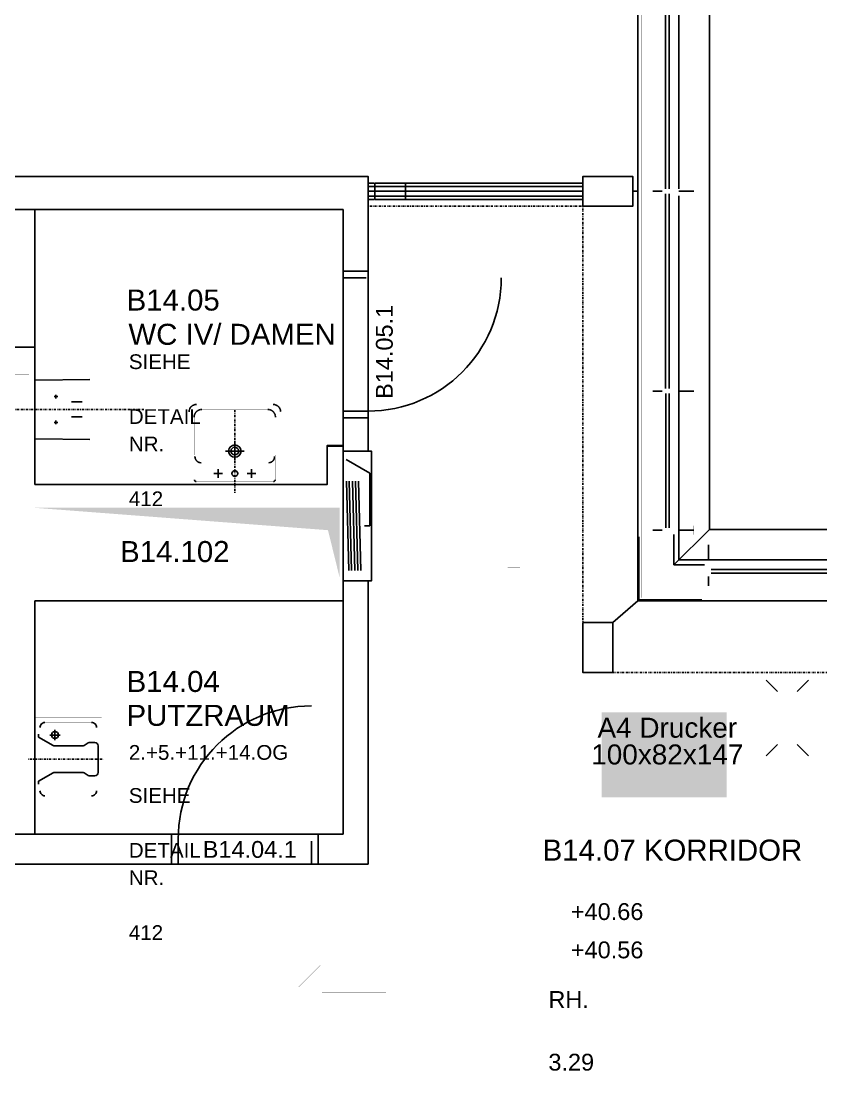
# Model space of a CAD drawing. Extents: x 7690 to 8871, y -6511 to -5312.
# Drawn here: x 8284.9 to 8473.8, y -5793.9 to -5540.9 of the extents above; entities that cross this region are included whole.
import ezdxf
from ezdxf.enums import TextEntityAlignment as Align

# ---------------------------------------------------------------- set-up
doc = ezdxf.new("R2010")
doc.units = 0
doc.header["$MEASUREMENT"] = 0
for name, pattern in [('DASHES', [0.75, 0.5, -0.25]), ('DOT_DASH', [1, 0, -0.25, 0.5, -0.25]), ('LONG_DASHES', [1.5, 1, -0.5]), ('SHORT_DASHES', [0.375, 0.25, -0.125])]:
    doc.linetypes.add(name, pattern=pattern)
doc.layers.get('0').update_dxf_attribs({"linetype": 'CONTINUOUS'})
for name, color, linetype in [('A-ALLG-BESCHRIFTUNG_10', 7, 'CONTINUOUS'), ('A-NEU-AUSSPARUNG', 7, 'CONTINUOUS'), ('A-NEU-BÜROTRENNWAND-FEIN', 7, 'CONTINUOUS'), ('A-NEU-BÜROTRENNWAND-GROB', 7, 'CONTINUOUS'), ('A-NEU-GRUNDRISS', 7, 'CONTINUOUS'), ('A-NEU-MOEBLIERUNG', 7, 'CONTINUOUS'), ('A-NEU-TÜRPOSITIONEN', 7, 'CONTINUOUS'), ('A-NEU-WAND-BACKSTEIN', 7, 'CONTINUOUS'), ('A-NEU-WAND-BETON', 7, 'CONTINUOUS'), ('A-NEU-WAND-DAEMMUNG', 7, 'CONTINUOUS'), ('A-NEU-WANDERDBEBEN', 7, 'CONTINUOUS'), ('BWZ121_GF-POLYGON', 7, 'CONTINUOUS'), ('BWZ122_NGF-POLYGON', 7, 'CONTINUOUS'), ('FM_OBJEKT_GESCHOSS', 7, 'CONTINUOUS'), ('FM_OBJEKT_INFORMATIK', 7, 'CONTINUOUS'), ('FM_OBJEKT_MOEBEL', 7, 'CONTINUOUS'), ('FM_OBJEKT_RAUM', 7, 'CONTINUOUS'), ('FM_OBJEKT_SICHERHEIT', 7, 'CONTINUOUS'), ('Z1_POLYGONE_FLÄCHENNACHWEIS', 7, 'CONTINUOUS')]:
    doc.layers.add(name, color=color, linetype=linetype)
doc.styles.add('ARIAL', font='ARIAL')

# ---------------------------------------------------------------- blocks, each defined once
blk = doc.blocks.new('*D22')
at = {"layer": 'FM_OBJEKT_GESCHOSS', "color": 250, "linetype": 'Continuous', "const_width": 0.00174}
blk.add_lwpolyline([(8161.6821, -6162.5566), (8161.6821, -6493.2646), (8778.2168, -6493.2646), (8778.2168, -5660.9834), (8447.5059, -5660.9834), (8447.5059, -5330.3032), (7830.9731, -5330.2744), (7830.9746, -5767.6758), (7720.7378, -5767.6758), (7720.7378, -5751.9277), (7704.9897, -5751.9277), (7704.9897, -5767.6758), (7720.7378, -5767.6758), (7720.7378, -5767.6758), (7830.9746, -5767.6758), (7830.9746, -6162.5566), (8161.6821, -6162.5566), (8246.5254, -6081.0605), (8246.5254, -6073.5806), (8330.5762, -6073.5806), (8330.5762, -6081.0605), (8246.5254, -6081.0605)], close=True, dxfattribs=at)
blk = doc.blocks.new('*D72')
at = {"layer": 'A-NEU-GRUNDRISS', "color": 250, "linetype": 'Continuous'}
for p, q in [((8434.3535, -5525.9399), (8436.3223, -5525.9399)), ((8440.2598, -5525.9404), (8443.8145, -5525.9404)), ((8447.502, -5581.0581), (8447.502, -5525.9404)), ((8430.5742, -5579.4834), (8430.5742, -5527.5146)), ((8437.1465, -5580.4678), (8437.1465, -5526.5308)), ((8437.9727, -5580.4678), (8437.9727, -5526.5308)), ((8440.2598, -5526.9331), (8440.2598, -5580.4678))]:
    blk.add_line(p, q, dxfattribs=at)
at = {"layer": 'A-NEU-GRUNDRISS', "color": 250, "linetype": 'Continuous', "const_width": 0.00174}
for points in [[(8430.5742, -5527.5146), (8430.5742, -5524.3652), (8435.6934, -5524.3652), (8435.6934, -5527.5146)], [(8436.3223, -5526.334), (8436.3223, -5525.5464), (8438.7793, -5525.5464), (8438.7793, -5526.334)], [(8439.0781, -5526.9331), (8439.0781, -5524.9463), (8440.2598, -5524.9463), (8440.2598, -5526.9331)], [(8442.0625, -5527.0132), (8442.0625, -5524.8672), (8443.8145, -5524.8672), (8443.8145, -5527.0132)], [(8436.3242, -5580.4678), (8436.3242, -5526.5308), (8438.8027, -5526.5308), (8438.8027, -5580.4678)]]:
    blk.add_lwpolyline(points, close=True, dxfattribs=at)
blk = doc.blocks.new('*D74')
at = {"layer": 'A-NEU-GRUNDRISS', "color": 250, "linetype": 'Continuous'}
for p, q in [((8434.1172, -5581.0581), (8436.3223, -5581.0581)), ((8437.1465, -5627.7119), (8437.1465, -5581.6489)), ((8437.9727, -5627.7119), (8437.9727, -5581.6489)), ((8440.2598, -5581.0581), (8443.8145, -5581.0581)), ((8447.502, -5660.98), (8447.502, -5581.0581)), ((8430.5742, -5677.9067), (8430.5742, -5582.6328)), ((8440.2578, -5668.2231), (8440.2598, -5582.0903)), ((8434.1172, -5628.3022), (8436.3223, -5628.3022)), ((8437.1719, -5628.8926), (8437.1719, -5660.5859)), ((8437.998, -5628.8926), (8437.998, -5660.5859)), ((8440.2598, -5628.3022), (8443.8145, -5628.3022)), ((8434.1152, -5661.189), (8436.3223, -5661.1895)), ((8439.0762, -5669.4043), (8447.502, -5660.98)), ((8439.0762, -5662.7607), (8439.0762, -5662.1826)), ((8440.2598, -5661.1895), (8443.8125, -5661.1895)), ((8525.0645, -5660.98), (8447.502, -5660.98)), ((8447.291, -5668.2231), (8447.291, -5664.6689)), ((8477.8203, -5668.2227), (8477.8203, -5664.6675)), ((8524.4727, -5668.2231), (8440.2578, -5668.2231)), ((8445.7148, -5669.4043), (8446.2969, -5669.4043)), ((8447.291, -5674.3662), (8447.291, -5672.1606)), ((8447.8809, -5670.5068), (8477.1895, -5670.5068)), ((8447.8809, -5671.334), (8477.1895, -5671.334)), ((8477.8203, -5674.3647), (8477.8203, -5672.1606)), ((8524.4727, -5670.5088), (8478.4102, -5670.5088)), ((8524.4727, -5671.3354), (8478.4102, -5671.3354)), ((8523.4902, -5677.9067), (8430.5742, -5677.9067))]:
    blk.add_line(p, q, dxfattribs=at)
at = {"layer": 'A-NEU-GRUNDRISS', "color": 250, "linetype": 'Continuous', "const_width": 0.00174}
for points in [[(8430.5742, -5579.4834), (8435.6934, -5579.4834), (8435.6934, -5582.6328), (8430.5742, -5582.6328)], [(8436.3223, -5580.6646), (8438.7793, -5580.6646), (8438.7793, -5581.4521), (8436.3223, -5581.4521)], [(8436.3242, -5581.6489), (8438.8027, -5581.6489), (8438.8027, -5627.7119), (8436.3242, -5627.7119)], [(8439.0781, -5580.0645), (8440.2598, -5580.0645), (8440.2598, -5582.0508), (8439.0781, -5582.0508)], [(8442.0625, -5579.9854), (8443.8145, -5579.9854), (8443.8145, -5582.1313), (8442.0625, -5582.1313)], [(8430.5762, -5626.7275), (8435.6934, -5626.7275), (8435.6934, -5629.877), (8430.5762, -5629.877)], [(8442.0625, -5627.1963), (8443.8145, -5627.1963), (8443.8145, -5629.3423), (8442.0625, -5629.3423)], [(8436.3223, -5627.9087), (8438.7793, -5627.9087), (8438.7793, -5628.6958), (8436.3223, -5628.6958)], [(8436.3457, -5628.8926), (8438.8027, -5628.8926), (8438.8027, -5660.5859), (8436.3457, -5660.5859)], [(8439.0781, -5627.3086), (8440.2598, -5627.3086), (8440.2598, -5629.2949), (8439.0781, -5629.2949)], [(8430.5723, -5659.6143), (8435.6895, -5659.6143), (8435.6895, -5662.7637), (8430.5723, -5662.7637)], [(8442.0605, -5660.1167), (8443.8125, -5660.1167), (8443.8125, -5662.2627), (8442.0605, -5662.2627)], [(8436.3223, -5660.7954), (8438.7793, -5660.7954), (8438.7793, -5661.5825), (8436.3223, -5661.5825)], [(8439.0762, -5660.1963), (8440.2578, -5660.1963), (8440.2578, -5662.1826), (8439.0762, -5662.1826)], [(8446.2168, -5664.6689), (8448.3633, -5664.6689), (8448.3633, -5666.4209), (8446.2168, -5666.4209)], [(8476.7461, -5664.6675), (8478.8926, -5664.6675), (8478.8926, -5666.4194), (8476.7461, -5666.4194)], [(8446.2969, -5668.2231), (8448.2832, -5668.2231), (8448.2832, -5669.4043), (8446.2969, -5669.4043)], [(8446.8965, -5669.7021), (8447.6836, -5669.7021), (8447.6836, -5672.1606), (8446.8965, -5672.1606)], [(8447.8809, -5669.6802), (8477.1895, -5669.6802), (8477.1895, -5672.1606), (8447.8809, -5672.1606)], [(8476.8262, -5668.2231), (8478.8125, -5668.2231), (8478.8125, -5669.4043), (8476.8262, -5669.4043)], [(8477.4258, -5669.7021), (8478.2129, -5669.7021), (8478.2129, -5672.1606), (8477.4258, -5672.1606)], [(8478.4102, -5669.6802), (8524.4727, -5669.6802), (8524.4727, -5672.1582), (8478.4102, -5672.1582)], [(8445.7148, -5672.791), (8448.8652, -5672.791), (8448.8652, -5677.9072), (8445.7148, -5677.9072)], [(8476.2441, -5672.7886), (8479.3945, -5672.7886), (8479.3945, -5677.9067), (8476.2441, -5677.9067)]]:
    blk.add_lwpolyline(points, close=True, dxfattribs=at)
at = {"layer": 'A-NEU-WAND-DAEMMUNG', "color": 250, "linetype": 'Continuous'}
for p, q in [((8430.8086, -5677.6719), (8430.8086, -5662.7637)), ((8439.0762, -5669.4043), (8439.0762, -5662.7637)), ((8439.0762, -5669.4043), (8445.7148, -5669.4043)), ((8430.8086, -5677.6719), (8445.7148, -5677.6719))]:
    blk.add_line(p, q, dxfattribs=at)
blk = doc.blocks.new('*D78')
at = {"layer": 'A-NEU-GRUNDRISS', "color": 250, "linetype": 'Continuous', "const_width": 0.00174}
blk.add_lwpolyline([(8353.4102, -5702.7119), (8353.4102, -5734.667)], dxfattribs=at)
at = {"layer": 'A-NEU-GRUNDRISS', "color": 250, "linetype": 'Continuous'}
blk.add_arc((8353.4102, -5734.208), 31.496, 90, 180, dxfattribs=at)
blk = doc.blocks.new('*D77')
at = {"layer": 'A-NEU-GRUNDRISS', "color": 250, "linetype": 'Continuous'}
for p, q in [((8321.9141, -5734.667), (8321.9141, -5734.208)), ((8321.9141, -5734.667), (8321.9141, -5740.1143)), ((8353.4102, -5734.667), (8353.4102, -5740.1143))]:
    blk.add_line(p, q, dxfattribs=at)
at = {"color": 0, "linetype": 'ByBlock'}
blk.add_blockref('*D78', (0, 0), dxfattribs=at)
blk = doc.blocks.new('*D86')
at = {"layer": 'A-NEU-GRUNDRISS', "color": 250, "linetype": 'Continuous', "const_width": 0.00174}
blk.add_lwpolyline([(8398.291, -5601.5303), (8366.3379, -5601.5303)], dxfattribs=at)
at = {"layer": 'A-NEU-GRUNDRISS', "color": 250, "linetype": 'Continuous'}
blk.add_arc((8366.7949, -5601.5303), 31.496, 270, 0, dxfattribs=at)
blk = doc.blocks.new('*D85')
at = {"layer": 'A-NEU-GRUNDRISS', "color": 250, "linetype": 'Continuous'}
for p, q in [((8366.3379, -5601.5303), (8360.8906, -5601.5303)), ((8366.3379, -5633.0264), (8360.8906, -5633.0264)), ((8366.3379, -5633.0264), (8366.7949, -5633.0264))]:
    blk.add_line(p, q, dxfattribs=at)
at = {"color": 0, "linetype": 'ByBlock'}
blk.add_blockref('*D86', (0, 0), dxfattribs=at)
blk = doc.blocks.new('*D90')
at = {"layer": 'A-NEU-AUSSPARUNG', "color": 250, "linetype": 'DASHES', "const_width": 0.00174}
blk.add_lwpolyline([(8287.0723, -5655.0752), (8360.8906, -5655.0752), (8360.8906, -5673.1846), (8287.0723, -5673.1846)], close=True, dxfattribs=at)
at = {"layer": 'A-NEU-AUSSPARUNG', "color": 250, "linetype": 'Continuous'}
blk.add_solid([(8287.0723, -5655.8154), (8360.0664, -5655.8154), (8357.3301, -5661.1768), (8360.0664, -5672.3174)], dxfattribs=at)
blk = doc.blocks.new('*D92')
at = {"layer": 'A-NEU-MOEBLIERUNG', "color": 250, "linetype": 'Continuous'}
for p, q in [((8288.0566, -5639.4453), (8288.0566, -5625.8208)), ((8288.207, -5625.7026), (8301.0098, -5625.5464)), ((8293.4297, -5629.582), (8292.5703, -5629.582)), ((8293, -5630.0249), (8293, -5629.1387)), ((8299.1797, -5630.8613), (8296.7148, -5630.8613)), ((8281.4414, -5632.6328), (8281.4414, -5632.6318)), ((8299.1797, -5634.4048), (8296.7148, -5634.4048)), ((8293.4297, -5635.6841), (8292.5703, -5635.6841)), ((8293, -5636.127), (8293, -5635.2412)), ((8301.0098, -5639.7197), (8288.207, -5639.6025))]:
    blk.add_line(p, q, dxfattribs=at)
at = {"layer": 'A-NEU-MOEBLIERUNG', "color": 250, "linetype": 'DOT_DASH'}
blk.add_line((8282.2695, -5632.6328), (8313.7656, -5632.6328), dxfattribs=at)
at = {"layer": 'A-NEU-MOEBLIERUNG', "color": 250, "linetype": 'SHORT_DASHES', "const_width": 0.0139}
blk.add_lwpolyline([(8281.0488, -5640.9009), (8281.0488, -5624.3652), (8286.6777, -5624.3652), (8286.6777, -5640.9009)], close=True, dxfattribs=at)
blk = doc.blocks.new('*D94')
at = {"layer": 'A-NEU-MOEBLIERUNG', "color": 250, "linetype": 'Continuous', "const_width": 0.0139}
for points in [[(8289.2363, -5707.8291), (8289.2363, -5722.79)], [(8301.4414, -5706.6494), (8290.418, -5706.6494)], [(8302.623, -5722.79), (8302.623, -5707.8291)], [(8290.418, -5723.9717), (8301.4414, -5723.9717)]]:
    blk.add_lwpolyline(points, dxfattribs=at)
at = {"layer": 'A-NEU-MOEBLIERUNG', "color": 250, "linetype": 'Continuous'}
for centre, start, end in [((8290.418, -5707.8291), 89.999954, 180.00005), ((8301.4414, -5707.8291), 359.99996, 90.000046), ((8290.418, -5722.79), 179.99995, 270.00003), ((8301.4414, -5722.79), 269.99995, 0.000043)]:
    blk.add_arc(centre, 1.1811, start, end, dxfattribs=at)
blk = doc.blocks.new('*D93')
at = {"layer": 'A-NEU-MOEBLIERUNG', "color": 250, "linetype": 'Continuous'}
for p, q in [((8288.9199, -5709.3975), (8288.9199, -5710.085)), ((8288.9199, -5710.085), (8292.332, -5712.0557)), ((8294, -5709.6025), (8291.5605, -5709.6025)), ((8292.7793, -5708.3818), (8292.7793, -5710.8213)), ((8292.7266, -5712.1611), (8299.2773, -5712.1611)), ((8299.6719, -5712.0557), (8300.6699, -5711.4795)), ((8301.0645, -5711.374), (8302.1797, -5711.374)), ((8302.9668, -5718.46), (8302.9668, -5712.1611)), ((8288.9199, -5720.5361), (8292.332, -5718.5654)), ((8288.9199, -5720.5361), (8288.9199, -5721.2236)), ((8292.7266, -5718.46), (8299.2773, -5718.46)), ((8299.6719, -5718.5654), (8300.6699, -5719.1416)), ((8301.0645, -5719.2471), (8302.1797, -5719.2471))]:
    blk.add_line(p, q, dxfattribs=at)
at = {"layer": 'A-NEU-MOEBLIERUNG', "color": 250, "linetype": 'DOT_DASH'}
blk.add_line((8286.5605, -5715.3096), (8304.1777, -5715.3096), dxfattribs=at)
at = {"layer": 'A-NEU-MOEBLIERUNG', "color": 250, "linetype": 'Continuous', "const_width": 0.0139}
for points in [[(8303.8047, -5725.1533), (8303.8047, -5705.4678), (8288.0566, -5705.4678), (8288.0566, -5725.1533)], [(8289.0977, -5710.085), (8289.0977, -5709.3975), (8288.7422, -5709.3975), (8288.7422, -5710.085)], [(8289.0977, -5721.2236), (8289.0977, -5720.5361), (8288.7422, -5720.5361), (8288.7422, -5721.2236)]]:
    blk.add_lwpolyline(points, close=True, dxfattribs=at)
at = {"layer": 'A-NEU-MOEBLIERUNG', "color": 250, "linetype": 'Continuous'}
blk.add_circle((8292.7793, -5709.6025), 0.8268, dxfattribs=at)
for centre, start, end in [((8292.7266, -5711.374), 240, 270), ((8299.2773, -5711.374), 270, 300), ((8301.0645, -5712.1611), 90, 120), ((8302.1797, -5712.1611), 0, 90), ((8292.7266, -5719.2471), 90, 120), ((8299.2773, -5719.2471), 60, 90), ((8301.0645, -5718.46), 240, 270), ((8302.1797, -5718.46), 270, 0)]:
    blk.add_arc(centre, 0.7874, start, end, dxfattribs=at)
at = {"color": 0, "linetype": 'ByBlock'}
blk.add_blockref('*D94', (0, 0), dxfattribs=at)
blk = doc.blocks.new('*D95')
at = {"layer": 'A-NEU-MOEBLIERUNG', "color": 250, "linetype": 'DASHES', "const_width": 0.0139}
for points in [[(8305.8516, -5645.626), (8317.6621, -5645.626), (8317.6621, -5646.8057), (8305.8516, -5646.8057)], [(8305.8516, -5646.8057), (8307.0313, -5646.8057), (8307.0313, -5650.3506), (8305.8516, -5650.3506)], [(8316.4805, -5645.626), (8317.6621, -5645.626), (8317.6621, -5650.3506), (8316.4805, -5650.3506)]]:
    blk.add_lwpolyline(points, close=True, dxfattribs=at)
blk = doc.blocks.new('*D97')
at = {"layer": 'A-NEU-MOEBLIERUNG', "color": 250, "linetype": 'Continuous', "const_width": 0.0139}
for points in [[(8325.8848, -5643.8174), (8325.8848, -5643.8281)], [(8325.8887, -5643.8921), (8325.8906, -5643.9233)], [(8325.9082, -5644.0479), (8325.9121, -5644.0688)], [(8325.9551, -5644.2271), (8325.9551, -5644.2275)], [(8326.0137, -5644.3784), (8326.0137, -5644.3789)], [(8326.0879, -5644.5215), (8326.0898, -5644.5215)], [(8326.1777, -5644.6543), (8326.1777, -5644.6543)], [(8326.3984, -5644.8862), (8326.4141, -5644.8989)], [(8344.0742, -5644.9829), (8344.0742, -5644.9829)], [(8344.3184, -5644.7764), (8344.332, -5644.7617)], [(8344.4805, -5644.5728), (8344.4805, -5644.5723)], [(8344.541, -5644.4692), (8344.5605, -5644.4336)], [(8344.6523, -5644.2085), (8344.6523, -5644.2075)], [(8344.6836, -5644.0889), (8344.6914, -5644.0479)], [(8344.709, -5643.9233), (8344.7129, -5643.8921)], [(8344.7168, -5643.8281), (8344.7168, -5643.8174)], [(8326.6113, -5645.0361), (8326.6113, -5645.0361)], [(8326.7168, -5645.0923), (8326.7539, -5645.1094)], [(8326.9863, -5645.1885), (8326.9863, -5645.1885)], [(8327.1074, -5645.2134), (8327.1602, -5645.2207)], [(8327.2656, -5645.23), (8327.2969, -5645.231)], [(8327.3398, -5645.2314), (8343.2598, -5645.2314)], [(8343.3027, -5645.231), (8343.3359, -5645.23)], [(8343.4414, -5645.2207), (8343.4727, -5645.2163)], [(8343.6348, -5645.1831), (8343.6348, -5645.1831)], [(8343.7891, -5645.1323), (8343.791, -5645.1323)], [(8343.9375, -5645.0654), (8343.9375, -5645.0649)]]:
    blk.add_lwpolyline(points, dxfattribs=at)
at = {"layer": 'A-NEU-MOEBLIERUNG', "color": 250, "linetype": 'Continuous'}
for centre, radius, start, end in [((8327.3691, -5643.7749), 1.4863, 180, 181.65068), ((8326.9902, -5643.7964), 1.1072, 181.65068, 184.96121), ((8326.9844, -5643.8281), 1.0972, 184.96121, 191.55713), ((8327.3203, -5643.7813), 1.4365, 191.55713, 198.08508), ((8327.3242, -5643.7808), 1.4401, 198.08508, 204.52809), ((8327.332, -5643.7778), 1.4484, 204.52809, 210.88902), ((8327.3398, -5643.7734), 1.4575, 210.88902, 217.18358), ((8327.3457, -5643.7695), 1.4641, 217.18358, 223.43974), ((8327.3477, -5643.7681), 1.4663, 223.43974, 229.68803), ((8327.123, -5644.0625), 1.0974, 229.68634, 235.95769), ((8327.7305, -5643.1636), 2.1821, 235.95769, 239.11383), ((8343.2578, -5643.772), 1.4613, 304.04242, 310.31403), ((8343.2539, -5643.7671), 1.4674, 310.31403, 316.55789), ((8343.5352, -5644.0063), 1.0988, 316.55975, 322.81418), ((8342.666, -5643.3477), 2.1886, 322.81418, 325.95642), ((8343.5762, -5643.9619), 1.091, 325.95642, 332.28021), ((8343.5957, -5643.9268), 1.089, 332.28021, 338.68005), ((8342.6035, -5643.5391), 2.1553, 338.68005, 341.91626), ((8343.625, -5643.8721), 1.0806, 341.91626, 348.44342), ((8343.6172, -5643.8281), 1.0974, 348.44342, 355.0361), ((8343.6094, -5643.7964), 1.1065, 355.0361, 358.349), ((8343.2305, -5643.7749), 1.486, 358.34898, 0), ((8327.1699, -5644.1025), 1.0878, 239.11383, 245.47339), ((8327.2051, -5644.1196), 1.0877, 245.47339, 251.91467), ((8327.5371, -5643.1079), 2.1519, 251.91467, 255.17311), ((8327.2637, -5644.1421), 1.0823, 255.17311, 261.73788), ((8327.291, -5644.312), 0.9184, 261.73788, 268.35208), ((8327.3398, -5643.7427), 1.4888, 268.35208, 270), ((8343.2598, -5643.7402), 1.491, 270, 271.6452), ((8343.3086, -5644.3125), 0.9177, 271.6452, 278.26566), ((8343.2656, -5643.7935), 1.4377, 278.26566, 284.83246), ((8343.2676, -5643.7935), 1.4374, 284.83246, 291.3183), ((8343.2656, -5643.7871), 1.444, 291.3183, 297.71848), ((8343.2617, -5643.7788), 1.4533, 297.71848, 304.04242)]:
    blk.add_arc(centre, radius, start, end, dxfattribs=at)
blk = doc.blocks.new('*D98')
at = {"layer": 'A-NEU-MOEBLIERUNG', "color": 250, "linetype": 'Continuous', "const_width": 0.0139}
for points in [[(8325.7598, -5649.2695), (8325.7598, -5643.3813)], [(8344.8418, -5643.3813), (8344.8418, -5649.2695)], [(8325.7598, -5649.3047), (8325.7598, -5649.2896)], [(8325.7695, -5649.3589), (8325.7676, -5649.3535)], [(8325.7871, -5649.4141), (8325.7871, -5649.4141)], [(8325.8105, -5649.4658), (8325.8105, -5649.4653)], [(8325.8887, -5649.561), (8325.8809, -5649.5547)], [(8325.9492, -5649.6064), (8325.9492, -5649.6064)], [(8326.0273, -5649.6426), (8326.0176, -5649.6396)], [(8326.0977, -5649.6597), (8326.084, -5649.6572)], [(8326.1328, -5649.6631), (8326.1289, -5649.6626)], [(8344.4473, -5649.6636), (8326.1523, -5649.6636)], [(8344.4727, -5649.6626), (8344.4668, -5649.6631)], [(8344.5176, -5649.6572), (8344.502, -5649.6597)], [(8344.5742, -5649.6426), (8344.5742, -5649.6431)], [(8344.627, -5649.6206), (8344.627, -5649.6206)], [(8344.6758, -5649.5908), (8344.6758, -5649.5908)], [(8344.7637, -5649.5054), (8344.7578, -5649.5127)], [(8344.8027, -5649.4399), (8344.8027, -5649.4404)], [(8344.832, -5649.3535), (8344.8281, -5649.3682)], [(8344.8398, -5649.2896), (8344.8398, -5649.3047)]]:
    blk.add_lwpolyline(points, dxfattribs=at)
at = {"layer": 'A-NEU-MOEBLIERUNG', "color": 250, "linetype": 'Continuous'}
for centre, radius, start, end in [((8326.1602, -5649.2695), 0.4012, 180, 182.88025), ((8326.0078, -5649.292), 0.2472, 182.88025, 194.39076), ((8326.3301, -5649.2148), 0.5782, 194.39076, 200.10844), ((8326.0625, -5649.313), 0.2937, 200.10844, 211.26982), ((8326.3164, -5649.1597), 0.59, 211.26982, 216.79073), ((8326.082, -5649.335), 0.2974, 216.79073, 227.71887), ((8326.1543, -5649.269), 0.3949, 227.71887, 238.70456), ((8326.1523, -5649.2734), 0.3901, 238.70456, 249.88403), ((8326.1289, -5649.3657), 0.2953, 249.88403, 261.32376), ((8326.1426, -5649.3662), 0.2971, 261.32376, 267.11829), ((8326.1523, -5649.2627), 0.4007, 267.11829, 270), ((8344.4473, -5649.2627), 0.4007, 270, 272.88168), ((8344.457, -5649.3662), 0.2969, 272.88168, 278.67899), ((8344.4727, -5649.3691), 0.2919, 278.67899, 290.09879), ((8344.375, -5649.0972), 0.581, 290.09879, 295.74567), ((8344.498, -5649.355), 0.2949, 295.74567, 306.80307), ((8344.3203, -5649.1162), 0.5927, 306.80307, 312.29221), ((8344.5195, -5649.335), 0.297, 312.29221, 323.22104), ((8344.4492, -5649.27), 0.3927, 323.22104, 334.289), ((8344.4531, -5649.2715), 0.3881, 334.289, 345.59546), ((8344.5938, -5649.292), 0.2468, 345.59546, 357.13034), ((8344.4375, -5649.2695), 0.4027, 357.13034, 0)]:
    blk.add_arc(centre, radius, start, end, dxfattribs=at)
blk = doc.blocks.new('*D99')
at = {"layer": 'A-NEU-MOEBLIERUNG', "color": 250, "linetype": 'Continuous', "const_width": 0.0139}
for points in [[(8325.6953, -5634.3682), (8325.6953, -5634.3325)], [(8325.6953, -5643.3813), (8325.6953, -5634.417)], [(8325.7051, -5634.2124), (8325.7109, -5634.1758)], [(8325.7461, -5633.9917), (8325.7461, -5633.9907)], [(8325.8008, -5633.8135), (8325.8008, -5633.813)], [(8325.8711, -5633.644), (8325.8711, -5633.6436)], [(8325.959, -5633.4839), (8325.959, -5633.4834)], [(8326.0645, -5633.3345), (8326.0645, -5633.3345)], [(8326.457, -5632.9609), (8326.457, -5632.9604)], [(8326.6113, -5632.8647), (8326.6113, -5632.8643)], [(8326.7754, -5632.7847), (8326.7773, -5632.7842)], [(8326.9492, -5632.7217), (8326.9512, -5632.7217)], [(8327.1309, -5632.6768), (8327.1543, -5632.6724)], [(8327.2969, -5632.6533), (8327.332, -5632.6504)], [(8327.4063, -5632.6465), (8327.418, -5632.646)], [(8327.4668, -5632.6455), (8327.4668, -5632.6455), (8343.1348, -5632.6455)], [(8343.1836, -5632.646), (8343.1953, -5632.6465)], [(8343.2676, -5632.6504), (8343.3027, -5632.6533)], [(8343.4453, -5632.6724), (8343.4688, -5632.6768)], [(8343.6504, -5632.7217), (8343.6504, -5632.7217)], [(8343.8242, -5632.7842), (8343.8242, -5632.7847)], [(8343.9883, -5632.8647), (8343.9883, -5632.8647)], [(8344.1426, -5632.9609), (8344.1445, -5632.9609)], [(8344.5371, -5633.3345), (8344.5371, -5633.3345)], [(8344.6406, -5633.4834), (8344.6406, -5633.4839)], [(8344.7285, -5633.6436), (8344.7285, -5633.644)], [(8344.8008, -5633.813), (8344.8008, -5633.8135)], [(8344.8535, -5633.9907), (8344.8555, -5633.9922)], [(8344.8906, -5634.1758), (8344.8945, -5634.2124)], [(8344.9043, -5634.3325), (8344.9063, -5634.3682)], [(8344.9063, -5634.417), (8344.9063, -5643.3813)]]:
    blk.add_lwpolyline(points, dxfattribs=at)
at = {"layer": 'A-NEU-MOEBLIERUNG', "color": 250, "linetype": 'Continuous'}
for centre, radius, start, end in [((8327.5078, -5634.417), 1.8141, 178.46426, 180), ((8326.8125, -5634.3623), 1.1172, 172.28444, 178.46425), ((8327.4453, -5634.4111), 1.7503, 166.14854, 172.28444), ((8327.4434, -5634.4092), 1.7479, 160.08069, 166.14854), ((8327.4492, -5634.4106), 1.7539, 154.08746, 160.08069), ((8327.459, -5634.4141), 1.7637, 148.16348, 154.08746), ((8327.4668, -5634.4194), 1.7737, 142.29425, 148.16348), ((8327.4727, -5634.4233), 1.7807, 136.45638, 142.29425), ((8327.4746, -5634.4258), 1.7839, 130.62631, 136.455), ((8327.4707, -5634.4209), 1.7776, 124.77566, 130.62631), ((8327.4648, -5634.4136), 1.7688, 118.88113, 124.77566), ((8327.4609, -5634.4043), 1.7585, 112.92357, 118.88113), ((8327.459, -5634.3965), 1.7501, 106.89259, 112.92357), ((8327.459, -5634.3936), 1.7477, 100.78878, 106.89259), ((8327.4063, -5633.9844), 1.3358, 94.632759, 100.78878), ((8327.4414, -5633.9927), 1.3466, 91.541054, 94.632759), ((8327.4668, -5634.4531), 1.8078, 90, 91.541054), ((8343.1348, -5634.4531), 1.8078, 88.458946, 90), ((8343.1582, -5633.9932), 1.3474, 85.368996, 88.458946), ((8343.1953, -5633.9844), 1.3354, 79.209099, 85.368996), ((8343.1406, -5634.394), 1.748, 73.106102, 79.209099), ((8343.1426, -5634.3965), 1.7504, 67.076057, 73.106102), ((8343.1387, -5634.4048), 1.7588, 61.119259, 67.076057), ((8343.1348, -5634.4141), 1.7692, 55.225784, 61.119259), ((8343.1289, -5634.4209), 1.7778, 49.375153, 55.225784), ((8343.127, -5634.4253), 1.7832, 43.545479, 49.376682), ((8343.127, -5634.4238), 1.7809, 37.708263, 43.545479), ((8343.1328, -5634.4194), 1.7736, 31.838589, 37.708263), ((8343.1426, -5634.4141), 1.7636, 25.914221, 31.838589), ((8343.1523, -5634.4106), 1.7537, 19.920197, 25.914221), ((8343.1582, -5634.4092), 1.7477, 13.851301, 19.920197), ((8343.1563, -5634.4111), 1.7501, 7.714594, 13.851301), ((8343.7871, -5634.3623), 1.1176, 1.538819, 7.714594), ((8343.0957, -5634.417), 1.8104, 0, 1.538819)]:
    blk.add_arc(centre, radius, start, end, dxfattribs=at)
blk = doc.blocks.new('*D100')
at = {"layer": 'A-NEU-MOEBLIERUNG', "color": 250, "linetype": 'Continuous', "const_width": 0.0139}
for points in [[(8324.7969, -5632.2017), (8324.7969, -5632.2021)], [(8325.2227, -5631.7759), (8325.2227, -5631.7759)], [(8325.3945, -5631.6685), (8325.3945, -5631.6689)], [(8325.5801, -5631.5811), (8325.5781, -5631.5815)], [(8325.7754, -5631.5146), (8325.7734, -5631.5151)], [(8326.0176, -5631.4658), (8325.9785, -5631.4717)], [(8326.1914, -5631.4526), (8326.1504, -5631.4536)], [(8344.3555, -5631.4517), (8326.2461, -5631.4517), (8326.2441, -5631.4517)], [(8344.4219, -5631.4531), (8344.4102, -5631.4526)], [(8344.5156, -5631.459), (8344.5039, -5631.458)], [(8344.6465, -5631.4756), (8344.6211, -5631.4717)], [(8344.8262, -5631.5151), (8344.8008, -5631.5083)], [(8345.0215, -5631.5815), (8345.0215, -5631.5811)], [(8345.2051, -5631.6689), (8345.2051, -5631.6685)], [(8345.377, -5631.7759), (8345.377, -5631.7759)], [(8345.8027, -5632.2021), (8345.8027, -5632.2017)], [(8324.4727, -5633.2236), (8324.4727, -5650.3496), (8346.127, -5650.3496), (8346.127, -5633.2236)], [(8324.4746, -5633.1563), (8324.4746, -5633.1694)], [(8324.4805, -5633.063), (8324.4805, -5633.0757)], [(8324.498, -5632.9316), (8324.4941, -5632.957)], [(8324.5371, -5632.752), (8324.5293, -5632.7773)], [(8324.6035, -5632.5571), (8324.6035, -5632.5581)], [(8324.6895, -5632.3735), (8324.6895, -5632.374)], [(8345.9102, -5632.374), (8345.9102, -5632.373)], [(8345.998, -5632.5581), (8345.998, -5632.5571)], [(8346.0645, -5632.7534), (8346.0645, -5632.752)], [(8346.1133, -5632.9966), (8346.1074, -5632.9565)], [(8346.127, -5633.1694), (8346.125, -5633.1299)]]:
    blk.add_lwpolyline(points, dxfattribs=at)
at = {"layer": 'A-NEU-MOEBLIERUNG', "color": 250, "linetype": 'Continuous'}
for centre, radius, start, end in [((8326.2422, -5633.2231), 1.7689, 144.73891, 151.28751), ((8326.25, -5633.2285), 1.7787, 138.24246, 144.73891), ((8326.2539, -5633.2324), 1.7841, 131.76537, 138.24236), ((8326.25, -5633.228), 1.7786, 125.26849, 131.76537), ((8326.2441, -5633.2202), 1.7691, 118.72097, 125.26849), ((8326.2402, -5633.2095), 1.7573, 112.09452, 118.72097), ((8326.2363, -5633.2012), 1.7483, 105.37659, 112.09452), ((8326.2383, -5633.2002), 1.7476, 98.570602, 105.37659), ((8326.1836, -5632.5693), 1.1158, 91.705772, 98.570602), ((8326.2441, -5633.2651), 1.8135, 90, 91.705772), ((8344.3555, -5633.2588), 1.8071, 88.288162, 90), ((8344.3828, -5632.7974), 1.3448, 84.851952, 88.288162), ((8344.3555, -5633.2363), 1.7842, 81.425354, 84.851952), ((8344.4492, -5632.7881), 1.3275, 74.626396, 81.425354), ((8344.3633, -5633.2007), 1.7482, 67.907944, 74.626396), ((8344.3613, -5633.2095), 1.7573, 61.281326, 67.907944), ((8344.3555, -5633.2202), 1.7691, 54.73341, 61.281326), ((8344.3496, -5633.2285), 1.7789, 48.237598, 54.73341), ((8344.3457, -5633.2324), 1.7843, 41.76112, 48.23745), ((8344.3496, -5633.2285), 1.7789, 35.264843, 41.76112), ((8344.3574, -5633.2236), 1.7693, 28.717903, 35.264843), ((8326.2813, -5633.2231), 1.8074, 178.29613, 180.00793), ((8325.8184, -5633.1963), 1.345, 174.85982, 178.29614), ((8326.2578, -5633.2227), 1.7844, 171.43315, 174.85982), ((8325.8105, -5633.1294), 1.3275, 164.63374, 171.43315), ((8326.2227, -5633.2153), 1.7481, 157.91475, 164.63374), ((8326.2305, -5633.2178), 1.7571, 151.28751, 157.91475), ((8344.3691, -5633.2183), 1.7576, 22.092047, 28.717903), ((8344.377, -5633.2158), 1.7486, 15.374761, 22.092047), ((8344.3789, -5633.2168), 1.748, 8.569515, 15.374761), ((8345.0098, -5633.1631), 1.1161, 1.705517, 8.569515), ((8344.3125, -5633.2236), 1.814, 0, 1.705517)]:
    blk.add_arc(centre, radius, start, end, dxfattribs=at)
blk = doc.blocks.new('*D96')
at = {"layer": 'A-NEU-MOEBLIERUNG', "color": 250, "linetype": 'DOT_DASH'}
blk.add_line((8335.3008, -5652.3179), (8335.3008, -5632.6328), dxfattribs=at)
at = {"layer": 'A-NEU-MOEBLIERUNG', "color": 250, "linetype": 'Continuous'}
for p, q in [((8335.3008, -5644.6875), (8335.3008, -5640.2637)), ((8337.5117, -5642.4756), (8333.0879, -5642.4756)), ((8331.3633, -5648.8237), (8331.3633, -5646.7568)), ((8339.2363, -5648.8237), (8339.2363, -5646.7568)), ((8330.3301, -5647.7905), (8332.3965, -5647.7905)), ((8338.2031, -5647.7905), (8340.2715, -5647.7905))]:
    blk.add_line(p, q, dxfattribs=at)
for centre, radius in [((8335.3008, -5642.4756), 1.4747), ((8335.3008, -5642.4756), 0.9055), ((8335.3008, -5647.7905), 0.6889)]:
    blk.add_circle(centre, radius, dxfattribs=at)
at = {"color": 0, "linetype": 'ByBlock'}
for name in ['*D100', '*D99', '*D98', '*D97']:
    blk.add_blockref(name, (0, 0), dxfattribs=at)
blk = doc.blocks.new('*D111')
at = {"layer": 'A-NEU-GRUNDRISS', "color": 250, "linetype": 'Continuous'}
for p, q in [((8367.1895, -5647.7061), (8361.6152, -5644.4878)), ((8362.2461, -5670.6992), (8361.6797, -5649.6147)), ((8362.8965, -5670.6992), (8362.3301, -5649.5972)), ((8363.6641, -5670.6992), (8363.0957, -5649.5972)), ((8364.3711, -5670.6992), (8363.8047, -5649.5972)), ((8365.0801, -5670.6992), (8364.5137, -5649.5972)), ((8367.1895, -5647.7061), (8367.1895, -5660.1484)), ((8365.9297, -5660.1484), (8367.1895, -5660.1484))]:
    blk.add_line(p, q, dxfattribs=at)
at = {"layer": 'A-NEU-GRUNDRISS', "color": 250, "linetype": 'Continuous', "const_width": 0.00174}
for points in [[(8359.7188, -5642.4756), (8367.5938, -5642.4756), (8367.5938, -5673.1841), (8359.7188, -5673.1841)], [(8361.6152, -5645.2749), (8360.041, -5645.2749), (8360.041, -5643.7002), (8361.6152, -5643.7002)], [(8361.6777, -5671.9595), (8360.7324, -5671.9595), (8360.7324, -5648.3374), (8361.6777, -5648.3374)], [(8365.457, -5670.6992), (8361.6777, -5670.6992), (8361.6777, -5649.5972), (8365.457, -5649.5972)], [(8366.4023, -5671.9595), (8365.457, -5671.9595), (8365.457, -5648.3374), (8366.4023, -5648.3374)]]:
    blk.add_lwpolyline(points, close=True, dxfattribs=at)
blk = doc.blocks.new('*D131')
at = {"layer": 'BWZ122_NGF-POLYGON', "color": 6, "linetype": 'Continuous', "const_width": 0.0139}
blk.add_lwpolyline([(8288.0566, -5733.0264), (8360.8906, -5733.0264), (8360.8906, -5677.9087), (8288.0566, -5677.9087)], close=True, dxfattribs=at)
blk = doc.blocks.new('*D132')
at = {"layer": 'BWZ122_NGF-POLYGON', "color": 6, "linetype": 'Continuous', "const_width": 0.0139}
blk.add_lwpolyline([(8288.0566, -5585.3892), (8288.0566, -5650.3496), (8357.1504, -5650.3496), (8357.1504, -5641.1411), (8360.8906, -5641.1411), (8360.8906, -5585.3892)], close=True, dxfattribs=at)
blk = doc.blocks.new('*D136')
at = {"layer": 'BWZ122_NGF-POLYGON', "color": 6, "linetype": 'Continuous', "const_width": 0.0139}
blk.add_lwpolyline([(8525.0645, -5677.9082), (8430.5742, -5677.9082), (8424.6699, -5683.0264), (8424.6699, -5694.8374), (8417.584, -5694.8374), (8417.584, -5683.0264), (8424.6699, -5683.0264), (8430.5742, -5677.9082), (8430.5742, -5581.0581), (8429.3926, -5581.0581), (8429.3926, -5584.6016), (8417.584, -5584.6016), (8417.582, -5581.0581), (8366.7969, -5581.0581), (8366.7969, -5599.9561), (8366.7969, -5634.6016), (8366.7969, -5642.4756), (8367.5938, -5642.4756), (8367.5938, -5673.1841), (8366.7969, -5673.1841), (8366.7969, -5740.1133), (8354.9844, -5740.1133), (8320.3398, -5740.1133), (8245.1426, -5740.1133)], dxfattribs=at)
blk = doc.blocks.new('*D139')
at = {"layer": 'BWZ122_NGF-POLYGON', "color": 6, "linetype": 'Continuous', "const_width": 0.0139}
blk.add_lwpolyline([(8194.3555, -5357.043), (8194.3574, -5347.2002), (8430.5762, -5347.1992), (8430.5762, -5357.043), (8429.3926, -5357.043), (8429.3926, -5364.1294), (8417.582, -5364.1294), (8417.582, -5357.043), (8429.3926, -5357.043), (8430.5762, -5357.043), (8430.5762, -5467.2788), (8429.3926, -5467.2788), (8429.3926, -5474.3657), (8417.582, -5474.3657), (8417.582, -5467.2788), (8429.3926, -5467.2788), (8430.5762, -5467.2788), (8430.5742, -5581.0581), (8429.3926, -5581.0581), (8429.3926, -5577.5151), (8417.582, -5577.5151), (8417.582, -5581.0581), (8366.7969, -5581.0581), (8366.7969, -5577.5151), (8197.8984, -5577.5151), (8197.8984, -5368.854), (8197.8984, -5357.043), (8194.3555, -5357.043)], close=True, dxfattribs=at)
blk = doc.blocks.new('*D148')
at = {"layer": 'BWZ122_NGF-POLYGON', "color": 6, "linetype": 'Continuous', "const_width": 0.0139}
blk.add_lwpolyline([(8185.6938, -5617.8691), (8288.0566, -5617.8691), (8288.0566, -5650.3496), (8357.1504, -5650.3496), (8357.1504, -5641.2944), (8360.8906, -5641.2944), (8360.8906, -5677.9087), (8288.0566, -5677.9087), (8288.0566, -5733.0264), (8276.2461, -5733.0264), (8276.2461, -5627.7119), (8185.6938, -5627.7119)], close=True, dxfattribs=at)
blk = doc.blocks.new('*D276')
at = {"layer": 'FM_OBJEKT_MOEBEL', "color": 250, "linetype": 'Continuous', "const_width": 0.00174}
blk.add_lwpolyline([(8417.8555, -5728.9209), (8457.2246, -5728.9209), (8457.2246, -5696.6377), (8417.8555, -5696.6377)], close=True, dxfattribs=at)
at = {"layer": 'FM_OBJEKT_MOEBEL', "color": 250, "linetype": 'Continuous', "style": 'ARIAL'}
for s, p in [('A4 Drucker', (8437.5391, -5710.2345)), ('100x82x147', (8437.54, -5716.5592))]:
    blk.add_text(s, height=4.72439, dxfattribs=at).set_placement(p, align=Align.CENTER)
blk = doc.blocks.new('*D278')
at = {"layer": 'FM_OBJEKT_MOEBEL', "color": 250, "linetype": 'Continuous'}
for p, q in [((8463.5801, -5699.3037), (8460.918, -5696.6421)), ((8468.2344, -5699.3037), (8470.8965, -5696.6421)), ((8463.5801, -5711.8311), (8460.918, -5714.4932)), ((8468.2344, -5711.8311), (8470.8965, -5714.4932))]:
    blk.add_line(p, q, dxfattribs=at)
at = {"layer": 'FM_OBJEKT_MOEBEL', "color": 250, "linetype": 'Continuous', "const_width": 0.00174}
for points in [[(8460.002, -5695.7251), (8471.8125, -5695.7251), (8471.8125, -5715.4102), (8460.002, -5715.4102)], [(8463.9395, -5699.6621), (8467.875, -5699.6621), (8467.875, -5711.4731), (8463.9395, -5711.4731)]]:
    blk.add_lwpolyline(points, close=True, dxfattribs=at)
blk = doc.blocks.new('*D294')
at = {"layer": 'FM_OBJEKT_MOEBEL', "color": 250, "linetype": 'Continuous', "const_width": 0.00174}
blk.add_lwpolyline([(8332.9355, -5559.7979), (8301.4395, -5559.7979), (8301.4395, -5575.5459), (8332.9355, -5575.5459)], close=True, dxfattribs=at)
blk = doc.blocks.new('*D295')
at = {"layer": 'FM_OBJEKT_MOEBEL', "color": 250, "linetype": 'Continuous', "const_width": 0.00174}
blk.add_lwpolyline([(8301.4375, -5559.7979), (8269.9414, -5559.7979), (8269.9414, -5575.5459), (8301.4375, -5575.5459)], close=True, dxfattribs=at)
blk = doc.blocks.new('*D326')
at = {"layer": 'FM_OBJEKT_SICHERHEIT', "color": 92, "linetype": 'Continuous', "const_width": 0.0139}
blk.add_lwpolyline([(8371.0527, -5770.5649), (8355.916, -5770.5649), (8359.5273, -5774.1641), (8355.4434, -5774.1641), (8350.416, -5769.1631), (8355.498, -5764.0815), (8359.5684, -5764.0815), (8355.9688, -5767.6802), (8371.0527, -5767.6802), (8371.0527, -5770.5649)], close=True, dxfattribs=at)
blk = doc.blocks.new('*D327')
at = {"layer": 'FM_OBJEKT_SICHERHEIT', "color": 92, "linetype": 'Continuous', "const_width": 0.0139}
blk.add_lwpolyline([(8402.7188, -5670.0024), (8402.7188, -5685.1396), (8406.3184, -5681.5269), (8406.3184, -5685.6113), (8401.3164, -5690.6392), (8396.2344, -5685.5571), (8396.2344, -5681.4863), (8399.834, -5685.0854), (8399.834, -5670.0024), (8402.7188, -5670.0024)], close=True, dxfattribs=at)
blk = doc.blocks.new('*D396')
at = {"layer": 'FM_OBJEKT_INFORMATIK', "color": 181, "linetype": 'Continuous'}
blk.add_solid([(8422.0254, -5704.2598), (8451.5508, -5704.2598), (8422.0254, -5724.3193), (8451.5508, -5724.3193)], dxfattribs=at)

msp = doc.modelspace()

# ---------------------------------------------------------------- linework, layer by layer
at = {"layer": 'A-ALLG-BESCHRIFTUNG_10', "color": 250, "linetype": 'Continuous', "const_width": 0.0139}
for points in [[(8408.9727, -5746.0186), (8436.5313, -5746.0186), (8436.5313, -5755.8613), (8408.9727, -5755.8613)], [(8408.9727, -5755.8613), (8436.5313, -5755.8613), (8436.5313, -5765.7036), (8408.9727, -5765.7036)]]:
    msp.add_lwpolyline(points, close=True, dxfattribs=at)
at = {"layer": 'A-NEU-BÜROTRENNWAND-FEIN', "color": 6, "linetype": 'Continuous'}
for p, q in [((8366.7969, -5579.1289), (8368.252, -5579.1289)), ((8366.7969, -5579.9165), (8366.7969, -5579.1289)), ((8368.3711, -5579.1289), (8375.5352, -5579.1289)), ((8368.3711, -5579.9165), (8368.3711, -5579.1289)), ((8375.6543, -5579.1289), (8411.166, -5579.1289)), ((8375.6543, -5579.9165), (8375.6543, -5579.1289)), ((8411.2832, -5579.1289), (8417.582, -5579.1289)), ((8417.582, -5579.9165), (8417.582, -5579.1289)), ((8366.7969, -5579.9165), (8368.252, -5579.9165)), ((8368.3711, -5579.9165), (8375.5352, -5579.9165)), ((8375.6543, -5579.9165), (8411.166, -5579.9165)), ((8411.2832, -5579.9165), (8417.582, -5579.9165)), ((8366.7969, -5582.2002), (8368.252, -5582.2002)), ((8366.7969, -5582.9873), (8366.7969, -5582.2002)), ((8366.7969, -5582.9873), (8368.252, -5582.9873)), ((8368.3711, -5582.2002), (8375.5352, -5582.2002)), ((8368.3711, -5582.9873), (8368.3711, -5582.2002)), ((8368.3711, -5582.9873), (8375.5352, -5582.9873)), ((8375.6543, -5582.2002), (8411.166, -5582.2002)), ((8375.6543, -5582.9873), (8375.6543, -5582.2002)), ((8375.6543, -5582.9873), (8411.166, -5582.9873)), ((8411.2832, -5582.2002), (8417.582, -5582.2002)), ((8411.2832, -5582.9873), (8417.582, -5582.9873)), ((8417.582, -5582.9873), (8417.582, -5582.2002))]:
    msp.add_line(p, q, dxfattribs=at)
at = {"layer": 'A-NEU-BÜROTRENNWAND-GROB', "color": 6, "linetype": 'Continuous'}
for p, q in [((8366.7969, -5579.9165), (8368.252, -5579.9165)), ((8366.7969, -5582.2002), (8366.7969, -5579.9165)), ((8368.3711, -5579.9165), (8375.5352, -5579.9165)), ((8368.3711, -5582.2002), (8368.3711, -5579.9165)), ((8375.6543, -5579.9165), (8411.166, -5579.9165)), ((8375.6543, -5582.2002), (8375.6543, -5579.9165)), ((8411.2832, -5579.9165), (8417.582, -5579.9165)), ((8417.582, -5582.2002), (8417.582, -5579.9165)), ((8366.7969, -5582.2002), (8368.252, -5582.2002)), ((8368.3711, -5582.2002), (8375.5352, -5582.2002)), ((8375.6543, -5582.2002), (8411.166, -5582.2002)), ((8411.2832, -5582.2002), (8417.582, -5582.2002))]:
    msp.add_line(p, q, dxfattribs=at)
at = {"layer": 'A-NEU-BÜROTRENNWAND-GROB', "color": 6, "linetype": 'Continuous', "const_width": 0.00174}
for points in [[(8368.3711, -5579.9165), (8369.1777, -5579.9165), (8369.1777, -5580.0347), (8368.3711, -5580.0347), (8368.3711, -5582.082), (8369.1777, -5582.082), (8369.1777, -5582.2002), (8368.3711, -5582.2002), (8368.3711, -5582.9873), (8368.252, -5582.9873), (8368.252, -5582.2002), (8367.4453, -5582.2002), (8367.4453, -5582.082), (8368.252, -5582.082), (8368.252, -5580.0347), (8367.4453, -5580.0347), (8367.4453, -5579.9165), (8368.252, -5579.9165), (8368.252, -5579.1289), (8368.3711, -5579.1289)], [(8375.6543, -5579.9165), (8376.4609, -5579.9165), (8376.4609, -5580.0347), (8375.6543, -5580.0347), (8375.6543, -5582.082), (8376.4609, -5582.082), (8376.4609, -5582.2002), (8375.6543, -5582.2002), (8375.6543, -5582.9873), (8375.5352, -5582.9873), (8375.5352, -5582.2002), (8374.7285, -5582.2002), (8374.7285, -5582.082), (8375.5352, -5582.082), (8375.5352, -5580.0347), (8374.7285, -5580.0347), (8374.7285, -5579.9165), (8375.5352, -5579.9165), (8375.5352, -5579.1289), (8375.6543, -5579.1289)], [(8411.2832, -5579.9165), (8412.0898, -5579.9165), (8412.0898, -5580.0347), (8411.2832, -5580.0347), (8411.2832, -5582.082), (8412.0898, -5582.082), (8412.0898, -5582.2002), (8411.2832, -5582.2002), (8411.2832, -5582.9873), (8411.166, -5582.9873), (8411.166, -5582.2002), (8410.3574, -5582.2002), (8410.3574, -5582.082), (8411.166, -5582.082), (8411.166, -5580.0347), (8410.3574, -5580.0347), (8410.3574, -5579.9165), (8411.166, -5579.9165), (8411.166, -5579.1289), (8411.2832, -5579.1289)]]:
    msp.add_lwpolyline(points, close=True, dxfattribs=at)
at = {"layer": 'A-NEU-GRUNDRISS', "color": 6, "linetype": 'DOT_DASH'}
for p, q in [((8417.584, -5584.6016), (8366.7969, -5584.6016)), ((8417.584, -5584.6016), (8366.7969, -5584.6016)), ((8417.584, -5694.8374), (8417.584, -5584.6016)), ((8417.584, -5694.8374), (8521.5195, -5694.8374))]:
    msp.add_line(p, q, dxfattribs=at)
at = {"layer": 'A-NEU-GRUNDRISS', "color": 6, "linetype": 'LONG_DASHES', "const_width": 0.00174}
msp.add_lwpolyline([(8762.0703, -6477.1196), (8177.8198, -6477.1196), (8177.8198, -6146.4116), (7847.1123, -6146.4116), (7847.1123, -5346.4131), (8431.3633, -5346.4131), (8431.3633, -5677.1211), (8762.0703, -5677.1211)], close=True, dxfattribs=at)
at = {"layer": 'A-NEU-GRUNDRISS', "color": 6, "linetype": 'Continuous', "const_width": 0.00174}
for points in [[(8287.0723, -5617.8691), (8288.0566, -5617.8691), (8288.0566, -5651.334), (8287.0723, -5651.334)], [(8357.1504, -5641.1411), (8358.1348, -5641.1411), (8358.1348, -5651.334), (8357.1504, -5651.334)], [(8357.1504, -5641.2944), (8357.1504, -5651.334), (8358.1348, -5651.334), (8358.1348, -5641.2944)], [(8358.1348, -5641.1411), (8360.8906, -5641.1411), (8360.8906, -5642.1255), (8358.1348, -5642.1255)], [(8288.0566, -5650.3496), (8357.1504, -5650.3496), (8357.1504, -5651.334), (8288.0566, -5651.334)], [(8287.0723, -5676.9243), (8288.0566, -5676.9243), (8288.0566, -5733.0264), (8287.0723, -5733.0264)], [(8288.0566, -5676.9243), (8360.8906, -5676.9243), (8360.8906, -5677.9087), (8288.0566, -5677.9087)]]:
    msp.add_lwpolyline(points, close=True, dxfattribs=at)
at = {"layer": 'A-NEU-MOEBLIERUNG', "color": 6, "linetype": 'DASHES', "const_width": 0.0139}
msp.add_lwpolyline([(8288.0566, -5619.4438), (8317.584, -5619.4438), (8317.584, -5620.625), (8288.0566, -5620.625)], close=True, dxfattribs=at)
at = {"layer": 'A-NEU-WAND-BACKSTEIN', "color": 6, "linetype": 'Continuous'}
for p, q in [((8283.1348, -5585.3892), (8288.0566, -5585.3892)), ((8288.0566, -5585.3892), (8288.0566, -5617.8691)), ((8185.6938, -5617.8691), (8288.0566, -5617.8691))]:
    msp.add_line(p, q, dxfattribs=at)
at = {"layer": 'A-NEU-WAND-BETON', "color": 6, "linetype": 'Continuous'}
for p, q in [((8217.1895, -5577.5151), (8327.4258, -5577.5151)), ((8417.582, -5577.5151), (8429.3926, -5577.5151)), ((8417.582, -5584.6016), (8417.582, -5577.5151)), ((8429.3926, -5584.6016), (8429.3926, -5577.5151)), ((8217.1895, -5585.3892), (8327.4258, -5585.3892)), ((8417.582, -5584.6016), (8429.3926, -5584.6016)), ((8366.7969, -5634.6016), (8360.8906, -5634.6016)), ((8360.8906, -5642.4756), (8360.8906, -5634.6016)), ((8366.7969, -5642.4756), (8366.7969, -5634.6016)), ((8366.7969, -5642.4756), (8360.8906, -5642.4756)), ((8366.7969, -5673.1841), (8360.8906, -5673.1841)), ((8360.8906, -5700.7432), (8360.8906, -5673.1841)), ((8366.7969, -5700.7432), (8366.7969, -5673.1841)), ((8320.3398, -5733.0264), (8245.1426, -5733.0264)), ((8320.3398, -5733.0264), (8320.3398, -5740.1133)), ((8320.3398, -5740.1133), (8245.1426, -5740.1133))]:
    msp.add_line(p, q, dxfattribs=at)
at = {"layer": 'A-NEU-WAND-BETON', "color": 6, "linetype": 'Continuous', "const_width": 0.00174}
msp.add_lwpolyline([(8417.584, -5683.0264), (8424.6699, -5683.0264), (8424.6699, -5694.8374), (8417.584, -5694.8374)], close=True, dxfattribs=at)
at = {"layer": 'A-NEU-WANDERDBEBEN', "color": 250, "linetype": 'Continuous'}
for p, q in [((8327.4258, -5577.5151), (8366.7969, -5577.5151)), ((8366.7969, -5599.9561), (8366.7969, -5577.5151)), ((8327.4258, -5585.3892), (8360.8906, -5585.3892)), ((8360.8906, -5599.9561), (8360.8906, -5585.3892)), ((8366.7969, -5599.9561), (8360.8906, -5599.9561)), ((8360.8906, -5733.0264), (8360.8906, -5700.7432)), ((8366.7969, -5740.1133), (8366.7969, -5700.7432)), ((8354.9844, -5733.0264), (8354.9844, -5740.1133)), ((8360.8906, -5733.0264), (8354.9844, -5733.0264)), ((8366.7969, -5740.1133), (8354.9844, -5740.1133))]:
    msp.add_line(p, q, dxfattribs=at)
at = {"layer": 'BWZ121_GF-POLYGON', "color": 214, "linetype": 'Continuous', "const_width": 0.0139}
msp.add_lwpolyline([(8161.6782, -6162.5532), (8161.6782, -6493.2612), (8778.2129, -6493.2612), (8778.2129, -5660.98), (8447.502, -5660.98), (8447.502, -5330.2998), (7830.9697, -5330.2715), (7830.9712, -5767.6719), (7720.7344, -5767.6719), (7720.7344, -5751.9238), (7704.9868, -5751.9238), (7704.9868, -5767.6719), (7720.7344, -5767.6719), (7720.7344, -5767.6719), (7830.9712, -5767.6719), (7830.9712, -6162.5532), (8161.6782, -6162.5532), (8246.5215, -6081.0571), (8246.5215, -6073.5771), (8330.5723, -6073.5771), (8330.5723, -6081.0566), (8246.5215, -6081.0566)], close=True, dxfattribs=at)
at = {"layer": 'FM_OBJEKT_RAUM', "color": 6, "linetype": 'Continuous'}
for points in [[(8430.5762, -5467.2788), (8430.5762, -5581.0581), (8429.3926, -5581.0581), (8429.3926, -5577.5146), (8417.582, -5577.5146), (8417.582, -5581.0581), (8366.7969, -5581.0581), (8366.7969, -5577.5146), (8197.8984, -5577.5146), (8197.8984, -5368.854)], [(8525.0645, -5677.9082), (8430.5762, -5677.9082), (8424.6699, -5683.0264), (8424.6699, -5694.8374), (8417.584, -5694.8374), (8417.584, -5683.0264), (8424.6699, -5683.0264), (8430.5762, -5677.9082), (8430.5762, -5581.0581), (8429.3926, -5581.0581), (8429.3926, -5584.6016), (8417.584, -5584.6016), (8417.582, -5581.0581), (8366.7969, -5581.0581), (8366.7969, -5599.9561), (8366.7969, -5634.6016), (8366.7969, -5642.4756), (8367.5938, -5642.4756), (8367.5938, -5673.1841), (8366.7969, -5673.1841), (8366.7969, -5740.1133), (8354.9844, -5740.1133), (8320.3398, -5740.1133), (8245.1426, -5740.1133)]]:
    msp.add_lwpolyline(points, dxfattribs=at)
for points in [[(8288.0566, -5585.3892), (8288.0566, -5650.3496), (8357.1504, -5650.3496), (8357.1504, -5641.1411), (8360.8906, -5641.1411), (8360.8906, -5585.3892)], [(8185.6938, -5617.8691), (8288.0566, -5617.8691), (8288.0566, -5650.3496), (8357.1504, -5650.3496), (8357.1504, -5641.2944), (8360.8906, -5641.2944), (8360.8906, -5677.9082), (8288.0566, -5677.9082), (8288.0566, -5733.0264), (8276.2461, -5733.0264), (8276.2461, -5627.7119), (8185.6938, -5627.7119)], [(8288.0566, -5733.0264), (8360.8906, -5733.0264), (8360.8906, -5677.9087), (8288.0566, -5677.9087)]]:
    msp.add_lwpolyline(points, close=True, dxfattribs=at)
at = {"layer": 'Z1_POLYGONE_FLÄCHENNACHWEIS', "color": 253, "linetype": 'Continuous', "const_width": 0.0139}
msp.add_lwpolyline([(7860.8921, -6128.6938), (7860.8921, -5368.8545), (8084.1196, -5368.8545), (8417.582, -5368.8545), (8417.582, -5581.0581), (8366.7949, -5581.0581), (8366.7949, -5577.5151), (8161.2847, -5577.5151), (8161.2847, -5581.0581), (8091.9937, -5581.0581), (8091.9937, -5581.0581), (8091.9937, -5577.5151), (8091.9937, -5573.1841), (8084.1196, -5573.1841), (8076.2456, -5573.1841), (8076.2456, -5581.0581), (8076.2456, -5588.9326), (8084.1196, -5588.9326), (8084.1196, -5588.9326), (8084.1196, -5588.9326), (8084.1196, -5793.6558), (8076.2456, -5793.6558), (8076.2456, -5809.4038)], dxfattribs=at)
for points in [[(8159.9067, -5797.5928), (8159.9067, -5797.5928), (8417.584, -5797.5928), (8417.584, -5694.8374), (8417.582, -5581.0581), (8366.7949, -5581.0581), (8366.7949, -5740.1128), (8161.2847, -5740.1128), (8159.9067, -5797.5928)], [(8417.584, -5797.5928), (8447.8984, -5797.5928), (8448.3906, -6132.2373), (8525.0625, -6132.2373), (8525.0625, -6029.8755), (8517.1895, -6029.8755), (8517.1895, -6014.1274), (8525.0625, -6014.1274), (8525.0625, -5809.4038), (8517.1895, -5809.4038), (8517.1895, -5793.6558), (8525.0625, -5793.6558), (8525.0625, -5694.8374), (8417.584, -5694.8374), (8417.584, -5797.5928)]]:
    msp.add_lwpolyline(points, close=True, dxfattribs=at)

# ---------------------------------------------------------------- block references
at = {"color": 0, "linetype": 'ByBlock'}
for name in ['*D22', '*D136', '*D139', '*D295', '*D294', '*D132', '*D148', '*D327', '*D131', '*D276', '*D278', '*D396', '*D326']:
    msp.add_blockref(name, (0, 0), dxfattribs=at)
at = {"color": 6, "linetype": 'ByBlock'}
for name in ['*D72', '*D74', '*D85', '*D92', '*D96', '*D111', '*D95', '*D90', '*D77', '*D93']:
    msp.add_blockref(name, (0, 0), dxfattribs=at)

# ---------------------------------------------------------------- texts
at = {"layer": 'A-ALLG-BESCHRIFTUNG_10', "color": 250, "linetype": 'Continuous', "style": 'ARIAL'}
for s, height, p in [('B14.05', 4.97127, (8309.7324, -5609.2465)), ('WC IV/ DAMEN', 4.971271, (8310.1582, -5617.3485)), ('SIEHE', 3.47989, (8310.2422, -5623.0801)), ('DETAIL', 3.47989, (8310.2422, -5636.0438)), ('NR.', 3.47989, (8310.2422, -5642.5257)), ('412', 3.47989, (8310.2422, -5655.4894)), ('B14.102', 4.97127, (8308.1836, -5668.7128)), ('B14.04', 4.97127, (8309.7324, -5699.4232)), ('PUTZRAUM', 4.97127, (8309.707, -5707.4408)), ('2.+5.+11.+14.OG', 3.479888, (8310.2422, -5715.4546)), ('SIEHE', 3.47989, (8310.2422, -5725.6392)), ('DETAIL', 3.47989, (8310.2422, -5738.6029)), ('B14.07 KORRIDOR', 4.971268, (8408.0703, -5739.3016)), ('NR.', 3.47989, (8310.2422, -5745.0848)), ('+40.66', 3.9767, (8414.7402, -5753.3407)), ('412', 3.47989, (8310.2422, -5758.0485)), ('+40.56', 3.9767, (8414.7402, -5762.3959)), ('RH.', 3.9767, (8409.4297, -5774.1259)), ('3.29', 3.9767, (8409.4297, -5788.9404))]:
    msp.add_text(s, height=height, dxfattribs=at).set_placement(p)
at = {"layer": 'A-NEU-TÜRPOSITIONEN', "color": 6, "linetype": 'Continuous', "style": 'ARIAL'}
msp.add_text('B14.05.1', height=3.97701, rotation=90, dxfattribs=at).set_placement((8372.639, -5630.1387))
msp.add_text('B14.04.1', height=3.97701, dxfattribs=at).set_placement((8327.7188, -5738.6375))

doc.saveas('drawing.dxf')
